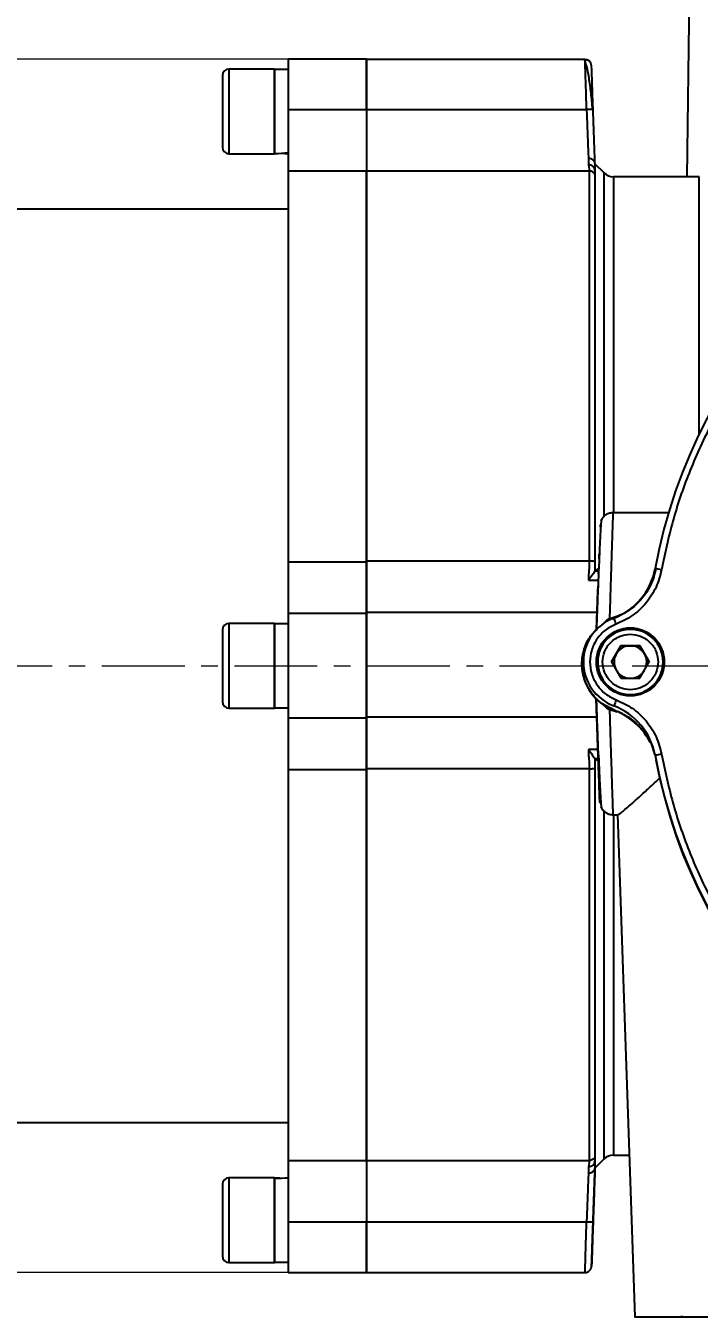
# Model space of a CAD drawing. Header units: millimetres. Extents: x 2126 to 3741, y 477 to 1658.
# Drawn here: x 3145.1 to 3248.3, y 1257.4 to 1455.4 of the extents above; entities that cross this region are included whole.
import ezdxf

# ---------------------------------------------------------------- set-up
doc = ezdxf.new("R2010")
doc.units = ezdxf.units.MM
doc.linetypes.add('CENTERX2', pattern=[20.32, 12.7, -2.54, 2.54, -2.54])
doc.layers.add('AM_5', color=3, linetype='Continuous', lineweight=25)
doc.styles.add('SLDTEXTSTYLE1', font='txt.shx', dxfattribs={"width": 0.7, "bigfont": 'gbcbig.shx'})
doc.dimstyles.new('SLDDIMSTYLE12$0', dxfattribs={"dimtxt": 12, "dimasz": 10, "dimexe": 0, "dimexo": 0.0625, "dimgap": 0.875, "dimtad": 1, "dimdec": 1, "dimlfac": 1.8, "dimrnd": 1e-09, "dimzin": 12, "dimdsep": 46, "dimtxsty": 'SLDTEXTSTYLE1', "dimcen": 0.09, "dimdle": 8.16, "dimclrd": 3, "dimclre": 3, "dimadec": 0, "dimazin": 3, "dimtfac": 1, "dimtdec": 1, "dimtofl": 0, "dimtmove": 0, "dimatfit": 3, "dimfxl": 0, "dimfrac": 2, "dimtolj": 1, "dimlwd": 5, "dimlwe": 5, "dimarcsym": 0})

# ---------------------------------------------------------------- blocks, each defined once
blk = doc.blocks.new('*D10')
at = {"layer": 'AM_5', "color": 3, "lineweight": 5, "transparency": 16777216}
blk.add_line((3185.26, 1450.28), (3016.05, 1450.28), dxfattribs=at)
at = {"layer": 'AM_5', "color": 3, "linetype": 'Continuous', "lineweight": 5, "transparency": 16777216}
for p, q in [((3016.05, 1440.28), (3016.05, 1274.28)), ((3185.26, 1264.28), (3016.05, 1264.28))]:
    blk.add_line(p, q, dxfattribs=at)
at = {"layer": 'AM_5', "color": 3, "transparency": 16777216}
for points in [[(3014.38, 1440.28), (3017.71, 1440.28), (3016.05, 1450.28)], [(3014.38, 1274.28), (3017.71, 1274.28), (3016.05, 1264.28)]]:
    blk.add_solid(points, dxfattribs=at)
at = {"layer": 'Defpoints', "color": 0, "transparency": 16777216}
for p in [(3185.32, 1450.28), (3016.05, 1264.28), (3185.32, 1264.28)]:
    blk.add_point(p, dxfattribs=at)
at = {"layer": 'AM_5', "color": 0, "transparency": 16777216, "insert": (3009.17, 1357.28), "char_height": 12, "attachment_point": 5, "rotation": 90, "style": 'SLDTEXTSTYLE1'}
blk.add_mtext('\\A1;186', dxfattribs=at)
blk = doc.blocks.new('*D71')
at = {"layer": 'AM_5', "color": 3, "linetype": 'Continuous', "lineweight": 5, "transparency": 16777216}
for p, q in [((3320.12, 1555.77), (2982.27, 1555.77)), ((2982.27, 1177.92), (2982.27, 1545.77))]:
    blk.add_line(p, q, dxfattribs=at)
at = {"layer": 'AM_5', "color": 3, "lineweight": 5, "transparency": 16777216}
blk.add_line((3215.26, 1167.92), (2982.27, 1167.92), dxfattribs=at)
at = {"layer": 'AM_5', "color": 3, "lineweight": 50, "transparency": 16777216}
for points in [[(2980.61, 1545.77), (2983.94, 1545.77), (2982.27, 1555.77)], [(2980.61, 1177.92), (2983.94, 1177.92), (2982.27, 1167.92)]]:
    blk.add_solid(points, dxfattribs=at)
at = {"layer": 'Defpoints', "color": 0, "lineweight": 50, "transparency": 16777216}
for p in [(2982.27, 1555.77), (3320.19, 1555.77), (3215.32, 1167.92)]:
    blk.add_point(p, dxfattribs=at)
at = {"layer": 'AM_5', "color": 0, "transparency": 16777216, "insert": (2975.4, 1361.85), "char_height": 12, "attachment_point": 5, "rotation": 90, "style": 'SLDTEXTSTYLE1'}
blk.add_mtext('\\A1;437', dxfattribs=at)

msp = doc.modelspace()

# ---------------------------------------------------------------- linework, layer by layer
at = {"color": 7, "linetype": 'Continuous', "lineweight": 25}
for p, q in [((3246.922, 1472.092), (3246.4, 1432.256)), ((3197.322, 1450.277), (3185.322, 1450.277)), ((3185.322, 1450.277), (3185.322, 1442.557)), ((3197.322, 1442.557), (3197.322, 1450.277)), ((3230.797, 1450.256), (3197.322, 1450.257)), ((3230.986, 1449.419), (3230.76, 1450.116)), ((3183.222, 1448.777), (3176.222, 1448.777)), ((3176.222, 1448.777), (3176.222, 1442.277)), ((3183.222, 1448.777), (3183.222, 1442.277)), ((3185.322, 1448.717), (3183.222, 1448.717)), ((3183.222, 1435.837), (3183.222, 1448.717)), ((3176.222, 1442.277), (3176.222, 1435.777)), ((3183.222, 1442.277), (3183.222, 1435.777)), ((3185.322, 1442.557), (3197.322, 1442.557)), ((3185.322, 1442.557), (3185.322, 1433.121)), ((3197.322, 1442.557), (3197.322, 1433.121)), ((3197.322, 1442.554), (3231.033, 1442.554)), ((3176.222, 1435.777), (3183.222, 1435.777)), ((3231.322, 1434.094), (3231.456, 1433.135)), ((3232.323, 1433.136), (3232.253, 1433.533)), ((3232.322, 1434.273), (3232.322, 1433.211)), ((3233.736, 1432.842), (3232.322, 1434.257)), ((3197.322, 1433.121), (3185.322, 1433.121)), ((3231.456, 1433.135), (3197.322, 1433.135)), ((3232.322, 1433.211), (3232.322, 1432.645)), ((3248.286, 1432.256), (3235.15, 1432.256)), ((3185.322, 1427.277), (3044.322, 1427.277)), ((3243.583, 1380.735), (3235.066, 1380.735)), ((3232.915, 1374.443), (3232.889, 1373.696)), ((3232.915, 1374.452), (3232.915, 1374.443)), ((3185.321, 1373.21), (3197.321, 1373.21)), ((3185.321, 1373.21), (3185.321, 1365.272)), ((3197.321, 1373.363), (3231.455, 1373.352)), ((3197.321, 1373.21), (3197.321, 1365.622)), ((3232.321, 1373.248), (3232.321, 1371.792)), ((3232.321, 1371.792), (3232.8, 1372.156)), ((3232.835, 1372.143), (3232.807, 1371.349)), ((3232.835, 1372.156), (3232.835, 1372.143)), ((3231.328, 1370.415), (3232.826, 1370.415)), ((3232.306, 1371.764), (3232.321, 1371.792)), ((3232.822, 1371.764), (3232.306, 1371.764)), ((3232.716, 1368.728), (3232.509, 1362.808)), ((3232.743, 1369.515), (3232.716, 1368.728)), ((3232.743, 1369.532), (3232.743, 1369.515)), ((3197.321, 1365.272), (3185.321, 1365.272)), ((3185.321, 1365.272), (3185.321, 1349.282)), ((3232.6, 1365.434), (3197.321, 1365.434)), ((3197.321, 1349.282), (3197.321, 1365.272)), ((3234.548, 1364.542), (3235.076, 1364.697)), ((3235.025, 1364.488), (3235.256, 1364.615)), ((3235.076, 1364.697), (3235.804, 1364.929)), ((3183.221, 1363.777), (3176.221, 1363.777)), ((3176.221, 1363.777), (3176.221, 1350.777)), ((3183.221, 1363.777), (3183.221, 1350.777)), ((3185.321, 1363.717), (3183.221, 1363.717)), ((3183.221, 1350.837), (3183.221, 1363.717)), ((3236.301, 1360.363), (3234.857, 1357.863)), ((3235.579, 1359.107), (3236.301, 1360.357)), ((3239.187, 1360.363), (3236.301, 1360.363)), ((3236.301, 1360.357), (3236.301, 1360.363)), ((3236.301, 1360.357), (3237.744, 1360.357)), ((3237.744, 1360.357), (3239.187, 1360.357)), ((3240.631, 1357.863), (3239.187, 1360.363)), ((3239.187, 1360.357), (3239.187, 1360.363)), ((3239.187, 1360.357), (3239.909, 1359.107)), ((3234.859, 1357.86), (3235.579, 1359.107)), ((3239.909, 1359.107), (3240.629, 1357.86)), ((3230.321, 1357.567), (3230.321, 1357.495)), ((3230.544, 1357.865), (3230.544, 1357.831)), ((3232.744, 1357.862), (3232.744, 1357.85)), ((3234.857, 1357.863), (3236.301, 1355.363)), ((3239.187, 1355.363), (3240.631, 1357.863)), ((3242.744, 1357.85), (3242.744, 1357.862)), ((3236.301, 1355.363), (3239.187, 1355.363)), ((3176.221, 1350.777), (3183.221, 1350.777)), ((3183.221, 1350.837), (3185.321, 1350.837)), ((3235.101, 1350.36), (3234.544, 1350.519)), ((3235.14, 1350.49), (3235.101, 1350.36)), ((3235.738, 1350.167), (3235.101, 1350.36)), ((3235.212, 1351.091), (3235.212, 1351.125)), ((3235.256, 1350.447), (3235.256, 1350.52)), ((3185.321, 1349.282), (3197.321, 1349.282)), ((3185.321, 1349.282), (3185.321, 1341.344)), ((3197.321, 1349.444), (3232.599, 1349.444)), ((3197.321, 1349.282), (3197.321, 1341.344)), ((3232.599, 1349.444), (3232.604, 1349.307)), ((3232.774, 1344.427), (3231.328, 1344.427)), ((3240.763, 1345.519), (3240.654, 1345.767)), ((3232.321, 1343.045), (3232.305, 1343.072)), ((3232.305, 1343.072), (3232.822, 1343.072)), ((3232.321, 1343.045), (3232.321, 1341.587)), ((3232.837, 1342.651), (3232.321, 1343.045)), ((3232.824, 1343.072), (3232.886, 1343.072)), ((3241.535, 1343.553), (3241.535, 1343.519)), ((3197.321, 1341.344), (3185.321, 1341.344)), ((3231.455, 1341.486), (3197.321, 1341.482)), ((3235.762, 1334.488), (3238.452, 1257.439)), ((3235.054, 1334.443), (3235.831, 1334.443)), ((3044.321, 1287.277), (3185.321, 1287.277)), ((3185.321, 1281.432), (3197.321, 1281.432)), ((3185.321, 1281.432), (3185.321, 1271.996)), ((3197.321, 1281.446), (3231.455, 1281.446)), ((3197.321, 1281.432), (3197.321, 1271.996)), ((3231.455, 1281.446), (3231.321, 1280.476)), ((3232.245, 1281.02), (3232.321, 1281.357)), ((3232.252, 1281.035), (3232.322, 1281.433)), ((3232.321, 1281.935), (3232.321, 1281.357)), ((3232.321, 1280.257), (3233.735, 1281.671)), ((3232.321, 1281.357), (3232.321, 1280.288)), ((3235.149, 1282.256), (3237.586, 1282.256)), ((3231.321, 1280.476), (3231.321, 1279.513)), ((3232.321, 1280.288), (3232.321, 1280.257)), ((3232.321, 1280.257), (3232.321, 1280.229)), ((3183.221, 1278.777), (3176.221, 1278.777)), ((3176.221, 1278.777), (3176.221, 1265.777)), ((3183.221, 1278.777), (3183.221, 1265.777)), ((3183.221, 1265.838), (3183.221, 1278.602)), ((3197.321, 1271.996), (3185.321, 1271.996)), ((3185.321, 1271.996), (3185.321, 1264.277)), ((3197.321, 1264.277), (3197.321, 1271.996)), ((3231.032, 1271.993), (3197.321, 1271.994)), ((3176.221, 1265.777), (3183.221, 1265.777)), ((3183.221, 1265.837), (3185.321, 1265.837)), ((3185.321, 1264.277), (3197.321, 1264.277)), ((3197.321, 1264.257), (3230.798, 1264.257))]:
    msp.add_line(p, q, dxfattribs=at)
at = {"color": 1, "linetype": 'CENTERX2', "lineweight": 18}
msp.add_line((3034.821, 1357.277), (3673.038, 1357.277), dxfattribs=at)
at = {"color": 7, "linetype": 'Continuous', "lineweight": 25, "flags": 128}
for points in [[(3231.322, 1435.05), (3231.322, 1434.917), (3231.322, 1434.787), (3231.322, 1434.662), (3231.322, 1434.54), (3231.322, 1434.422), (3231.322, 1434.309), (3231.322, 1434.199), (3231.322, 1434.094)], [(3185.322, 1433.121), (3185.322, 1431.862), (3185.322, 1430.259), (3185.322, 1428.317), (3185.322, 1426.047), (3185.322, 1423.458), (3185.322, 1420.563), (3185.322, 1417.376), (3185.322, 1413.91), (3185.322, 1410.182), (3185.322, 1406.209), (3185.322, 1402.01), (3185.322, 1397.604), (3185.321, 1393.011), (3185.321, 1388.253), (3185.321, 1383.351), (3185.321, 1378.329), (3185.321, 1373.21)], [(3197.321, 1373.21), (3197.321, 1378.329), (3197.321, 1383.351), (3197.321, 1388.253), (3197.321, 1393.011), (3197.322, 1397.604), (3197.322, 1402.01), (3197.322, 1406.209), (3197.322, 1410.182), (3197.322, 1413.91), (3197.322, 1417.375), (3197.322, 1420.563), (3197.322, 1423.458), (3197.322, 1426.047), (3197.322, 1428.317), (3197.322, 1430.259), (3197.322, 1431.862), (3197.322, 1433.121)], [(3231.455, 1373.352), (3231.455, 1378.469), (3231.455, 1383.487), (3231.455, 1388.385), (3231.455, 1393.138), (3231.455, 1397.725), (3231.456, 1402.125), (3231.456, 1406.317), (3231.456, 1410.283), (3231.456, 1414.002), (3231.456, 1417.46), (3231.456, 1420.639), (3231.456, 1423.524), (3231.456, 1426.103), (3231.456, 1428.363), (3231.456, 1430.294), (3231.456, 1431.887), (3231.456, 1433.135)], [(3232.322, 1432.645), (3232.322, 1431.406), (3232.322, 1429.823), (3232.322, 1427.904), (3232.322, 1425.659), (3232.322, 1423.096), (3232.322, 1420.23), (3232.322, 1417.071), (3232.322, 1413.636), (3232.322, 1409.94), (3232.322, 1406.001), (3232.322, 1401.836), (3232.322, 1397.464), (3232.321, 1392.906), (3232.321, 1388.184), (3232.321, 1383.318), (3232.321, 1378.332), (3232.321, 1373.248)], [(3233.736, 1380.235), (3233.736, 1382.917), (3233.736, 1387.705), (3233.736, 1392.35), (3233.736, 1396.833), (3233.736, 1401.131), (3233.736, 1405.225), (3233.736, 1409.096), (3233.736, 1412.725), (3233.736, 1416.097), (3233.736, 1419.194), (3233.736, 1422.004), (3233.736, 1424.512), (3233.736, 1426.707), (3233.736, 1428.579), (3233.736, 1430.119), (3233.736, 1431.321), (3233.736, 1432.177), (3233.736, 1432.685), (3233.736, 1432.842)], [(3235.15, 1432.256), (3235.15, 1432.212), (3235.15, 1431.861), (3235.15, 1431.16), (3235.15, 1430.115), (3235.15, 1428.728), (3235.15, 1427.007), (3235.15, 1424.96), (3235.15, 1422.597), (3235.15, 1419.928), (3235.15, 1416.965), (3235.15, 1413.724), (3235.15, 1410.219), (3235.15, 1406.465), (3235.15, 1402.482), (3235.15, 1398.288), (3235.15, 1393.901), (3235.15, 1389.343), (3235.15, 1384.635), (3235.15, 1380.735)], [(3248.286, 1392.823), (3248.286, 1393.15), (3248.286, 1397.578), (3248.286, 1401.817), (3248.286, 1405.846), (3248.286, 1409.647), (3248.286, 1413.201), (3248.286, 1416.493), (3248.286, 1419.506), (3248.286, 1422.226), (3248.286, 1424.641), (3248.286, 1426.739), (3248.286, 1428.51), (3248.286, 1429.947), (3248.286, 1431.042), (3248.286, 1431.789), (3248.286, 1432.187), (3248.286, 1432.256)], [(3185.321, 1341.344), (3185.321, 1336.224), (3185.321, 1331.202), (3185.321, 1326.3), (3185.321, 1321.542), (3185.321, 1316.95), (3185.321, 1312.543), (3185.321, 1308.344), (3185.321, 1304.372), (3185.321, 1300.644), (3185.321, 1297.178), (3185.321, 1293.99), (3185.321, 1291.095), (3185.321, 1288.507), (3185.321, 1286.236), (3185.321, 1284.295), (3185.321, 1282.691), (3185.321, 1281.432)], [(3197.321, 1281.432), (3197.321, 1282.691), (3197.321, 1284.295), (3197.321, 1286.236), (3197.321, 1288.507), (3197.321, 1291.095), (3197.321, 1293.99), (3197.321, 1297.178), (3197.321, 1300.644), (3197.321, 1304.372), (3197.321, 1308.344), (3197.321, 1312.543), (3197.321, 1316.95), (3197.321, 1321.542), (3197.321, 1326.3), (3197.321, 1331.202), (3197.321, 1336.224), (3197.321, 1341.344)], [(3231.455, 1281.446), (3231.455, 1282.716), (3231.455, 1284.331), (3231.455, 1286.283), (3231.455, 1288.563), (3231.455, 1291.162), (3231.455, 1294.066), (3231.455, 1297.262), (3231.455, 1300.737), (3231.455, 1304.473), (3231.455, 1308.453), (3231.455, 1312.659), (3231.455, 1317.071), (3231.455, 1321.669), (3231.455, 1326.432), (3231.455, 1331.338), (3231.455, 1336.363), (3231.455, 1341.486)], [(3232.321, 1341.587), (3232.321, 1336.498), (3232.321, 1331.505), (3232.321, 1326.631), (3232.321, 1321.899), (3232.321, 1317.33), (3232.321, 1312.946), (3232.321, 1308.768), (3232.321, 1304.813), (3232.321, 1301.101), (3232.321, 1297.649), (3232.321, 1294.473), (3232.321, 1291.588), (3232.321, 1289.006), (3232.321, 1286.74), (3232.321, 1284.801), (3232.321, 1283.197), (3232.321, 1281.935)], [(3233.735, 1281.671), (3233.735, 1281.671), (3233.735, 1281.85), (3233.735, 1282.379), (3233.735, 1283.258), (3233.735, 1284.48), (3233.735, 1286.041), (3233.735, 1287.934), (3233.735, 1290.149), (3233.735, 1292.676), (3233.735, 1295.504), (3233.735, 1298.62), (3233.735, 1302.008), (3233.735, 1305.653), (3233.735, 1309.538), (3233.735, 1313.646), (3233.735, 1317.956), (3233.735, 1322.449), (3233.735, 1327.104), (3233.735, 1331.9), (3233.735, 1334.925)], [(3235.15, 1334.405), (3235.15, 1330.177), (3235.15, 1325.46), (3235.15, 1320.892), (3235.15, 1316.494), (3235.149, 1312.287), (3235.149, 1308.29), (3235.149, 1304.522), (3235.149, 1301.001), (3235.149, 1297.742), (3235.149, 1294.762), (3235.149, 1292.074), (3235.149, 1289.691), (3235.149, 1287.624), (3235.149, 1285.883), (3235.149, 1284.475), (3235.149, 1283.408), (3235.149, 1282.686), (3235.149, 1282.313), (3235.149, 1282.256)]]:
    msp.add_lwpolyline(points, dxfattribs=at)
at = {"color": 7, "linetype": 'Continuous', "lineweight": 25}
msp.add_circle((3237.744, 1357.867), 5.2, dxfattribs=at)
for centre, radius, start, end in [((3230.797, 1449.256), 1, 1.99976, 89.99975), ((3176.222, 1447.777), 1, 89.99969, 179.99969), ((3176.222, 1436.777), 1, 179.99969, 269.99969), ((3320.244, 1357.865), 80, 100.30604, 169.69383), ((3235.15, 1434.256), 2, 224.99969, 269.99969), ((3231.696, 1373.967), 10, 290.58663, 349.69385), ((3221.038, 1255.268), 118.693, 79.57321, 80.05575), ((3237.744, 1357.865), 7.2, 110.58661, 179.99981), ((2926.436, 1247.827), 330.121, 20.5433, 20.71651), ((3176.221, 1362.777), 1, 89.99969, 179.99969), ((3237.744, 1357.85), 5.2, 0.00011, 179.99974), ((3237.744, 1357.862), 5, 359.99978, 179.99975), ((3237.744, 1357.857), 2.5, 89.99966, 149.9996), ((3237.744, 1357.857), 2.5, 29.99978, 89.99971), ((3237.744, 1357.857), 2.5, 149.99962, 207.09742), ((3237.744, 1357.857), 2.5, 332.90197, 29.99975), ((3237.821, 1357.495), 7.5, 179.99988, 250.00153), ((3237.744, 1357.865), 7.2, 179.99987, 249.41339), ((3237.744, 1357.862), 5, 179.99995, 359.99959), ((3237.744, 1357.85), 5, 179.99995, 359.99959), ((3237.744, 1357.857), 2.5, 212.9021, 265.89476), ((3237.744, 1357.857), 2.5, 274.10462, 327.09726), ((3176.221, 1351.777), 1, 179.99969, 269.99969), ((3549.112, 1234.024), 335.031, 159.37056, 159.54192), ((3231.696, 1341.764), 10, 10.30615, 69.41337), ((3231.836, 1341.05), 10, 28.14855, 70.0015), ((3263.567, 1226.582), 119.028, 100.18577, 100.66732), ((3320.244, 1357.865), 80, 190.30617, 259.69396), ((3320.321, 1357.493), 80, 190.52799, 258.6349), ((3235.149, 1280.256), 2, 89.99969, 134.99969), ((3176.221, 1277.777), 1, 89.99969, 179.99969), ((3176.221, 1266.777), 1, 179.99969, 269.99969)]:
    msp.add_arc(centre, radius, start, end, dxfattribs=at)
for centre, start_param, end_param in [((3183.222, 1442.277), 4.712389, 4.9017857), ((3185.322, 1442.277), 4.6181163, 4.712389), ((3183.221, 1272.277), 1.4765235, 1.5707963), ((3185.321, 1272.277), 1.5707963, 1.760193)]:
    msp.add_ellipse(centre, major_axis=(11.154, 0), ratio=0.5773503, start_param=start_param, end_param=end_param, dxfattribs=at)
for points in [[(3197.322, 1450.256), (3197.322, 1450.144), (3197.322, 1449.919), (3197.322, 1448.152), (3197.322, 1445.614), (3197.322, 1443.574), (3197.322, 1442.554)], [(3197.322, 1442.554), (3197.322, 1441.451), (3197.322, 1439.244), (3197.322, 1436.366), (3197.322, 1434.126), (3197.322, 1433.465), (3197.322, 1433.135)], [(3232.322, 1433.211), (3232.307, 1433.327), (3232.277, 1433.558), (3232.045, 1433.85), (3231.715, 1434.054), (3231.453, 1434.081), (3231.322, 1434.094)], [(3197.322, 1433.135), (3197.322, 1432.561), (3197.322, 1431.412), (3197.322, 1428.811), (3197.322, 1425.597), (3197.322, 1421.735), (3197.322, 1417.278), (3197.322, 1412.263), (3197.322, 1406.738), (3197.322, 1400.754), (3197.321, 1394.366), (3197.321, 1387.631), (3197.321, 1380.625), (3197.321, 1375.783), (3197.321, 1373.363)], [(3232.322, 1432.645), (3232.272, 1432.716), (3232.174, 1432.858), (3231.961, 1433.012), (3231.718, 1433.116), (3231.543, 1433.128), (3231.456, 1433.135)], [(3197.321, 1365.434), (3197.321, 1365.578), (3197.321, 1365.865), (3197.321, 1367.64), (3197.321, 1370.173), (3197.321, 1372.299), (3197.321, 1373.363)], [(3232.321, 1373.248), (3232.272, 1373.263), (3232.173, 1373.293), (3231.96, 1373.326), (3231.717, 1373.348), (3231.543, 1373.35), (3231.455, 1373.352)], [(3241.668, 1372.185), (3241.446, 1371.346), (3241.002, 1369.667), (3239.543, 1367.485), (3237.63, 1365.686), (3236.048, 1364.972), (3235.256, 1364.615)], [(3197.321, 1365.434), (3197.321, 1365.286), (3197.321, 1364.989), (3197.321, 1363.132), (3197.321, 1360.529), (3197.321, 1357.456), (3197.321, 1354.38), (3197.321, 1351.77), (3197.321, 1349.903), (3197.321, 1349.597), (3197.321, 1349.444)], [(3197.321, 1341.482), (3197.321, 1342.546), (3197.321, 1344.673), (3197.321, 1347.214), (3197.321, 1349), (3197.321, 1349.296), (3197.321, 1349.444)], [(3197.321, 1341.482), (3197.321, 1339.059), (3197.321, 1334.211), (3197.321, 1327.193), (3197.321, 1320.444), (3197.321, 1314.039), (3197.321, 1308.034), (3197.321, 1302.487), (3197.321, 1297.448), (3197.321, 1292.965), (3197.321, 1289.075), (3197.321, 1285.832), (3197.321, 1283.201), (3197.321, 1282.031), (3197.321, 1281.446)], [(3231.455, 1341.486), (3231.543, 1341.487), (3231.717, 1341.49), (3231.96, 1341.511), (3232.173, 1341.543), (3232.272, 1341.573), (3232.321, 1341.587)], [(3197.321, 1281.446), (3197.321, 1281.112), (3197.321, 1280.442), (3197.321, 1278.191), (3197.321, 1275.306), (3197.321, 1273.098), (3197.321, 1271.994)], [(3231.321, 1280.476), (3231.451, 1280.489), (3231.712, 1280.516), (3232.053, 1280.717), (3232.181, 1280.919), (3232.245, 1281.02)], [(3232.321, 1281.935), (3232.272, 1281.865), (3232.173, 1281.723), (3231.96, 1281.569), (3231.717, 1281.466), (3231.542, 1281.453), (3231.455, 1281.446)], [(3245.452, 1257.439), (3245.505, 1257.441), (3245.609, 1257.445), (3246.441, 1257.451), (3247.735, 1257.456), (3249.49, 1257.461), (3251.624, 1257.464), (3254.06, 1257.467), (3256.704, 1257.469), (3259.452, 1257.469), (3262.201, 1257.469), (3264.844, 1257.467), (3267.281, 1257.464), (3269.415, 1257.46), (3271.17, 1257.456), (3272.464, 1257.451), (3273.296, 1257.445), (3273.4, 1257.441), (3273.452, 1257.439)], [(3273.452, 1257.439), (3273.4, 1257.437), (3273.296, 1257.433), (3272.464, 1257.428), (3271.17, 1257.422), (3269.415, 1257.418), (3267.281, 1257.414), (3264.844, 1257.411), (3262.201, 1257.41), (3259.452, 1257.409), (3256.704, 1257.41), (3254.06, 1257.411), (3251.624, 1257.414), (3249.49, 1257.418), (3247.735, 1257.422), (3246.441, 1257.428), (3245.609, 1257.433), (3245.505, 1257.437), (3245.452, 1257.439)]]:
    msp.add_open_spline(points, degree=3, dxfattribs=at)
for points, knots in [([(3231.681, 1449.708), (3231.64, 1449.78), (3231.547, 1449.943), (3231.315, 1450.099), (3231.036, 1450.173), (3230.851, 1450.133), (3230.76, 1450.113)], [0, 0, 0, 0, 0.2110006, 0.4756494, 0.740464, 1, 1, 1, 1]), ([(3231.033, 1442.554), (3231.003, 1443.557), (3230.95, 1445.31), (3230.887, 1447.341), (3230.846, 1448.7), (3230.818, 1449.604), (3230.801, 1450.158), (3230.798, 1450.224), (3230.797, 1450.256)], [0, 0, 0, 0, 0.2452809, 0.4288993, 0.5790518, 0.7242842, 0.8645993, 1, 1, 1, 1]), ([(3231.961, 1442.563), (3231.885, 1443.415), (3231.73, 1445.147), (3231.407, 1447.46), (3231.143, 1448.974), (3231.014, 1449.341), (3230.986, 1449.419)], [0, 0, 0, 0, 0.2966354, 0.6024529, 0.914745, 1, 1, 1, 1]), ([(3175.222, 1447.777), (3175.222, 1447.703), (3175.222, 1447.59), (3175.222, 1446.904), (3175.222, 1446.195), (3175.222, 1445.313), (3175.222, 1444.033), (3175.222, 1442.969), (3175.222, 1442.277)], [0, 0, 0, 0, 0.2394568, 0.3683607, 0.5, 0.6316393, 0.7605432, 1, 1, 1, 1]), ([(3232.033, 1442.552), (3232.001, 1443.443), (3231.939, 1445.227), (3231.862, 1447.447), (3231.807, 1448.995), (3231.8, 1449.192), (3231.797, 1449.291)], [0, 0, 0, 0, 0.249886, 0.4997488, 0.7497519, 1, 1, 1, 1]), ([(3175.222, 1442.277), (3175.222, 1441.585), (3175.222, 1440.521), (3175.222, 1439.24), (3175.222, 1438.359), (3175.222, 1437.649), (3175.222, 1436.963), (3175.222, 1436.85), (3175.222, 1436.777)], [0, 0, 0, 0, 0.2394568, 0.3683607, 0.5, 0.6316393, 0.7605432, 1, 1, 1, 1]), ([(3232.033, 1442.552), (3232.019, 1442.556), (3231.998, 1442.562), (3231.874, 1442.566), (3231.745, 1442.568), (3231.585, 1442.567), (3231.352, 1442.564), (3231.159, 1442.558), (3231.033, 1442.554)], [0, 0, 0, 0, 0.239471, 0.3683705, 0.5000015, 0.6316323, 0.7605311, 1, 1, 1, 1]), ([(3231.033, 1442.554), (3231.065, 1441.729), (3231.12, 1440.282), (3231.199, 1438.232), (3231.267, 1436.472), (3231.304, 1435.51), (3231.322, 1435.05)], [0, 0, 0, 0, 0.2851739, 0.500074, 0.7610217, 1, 1, 1, 1]), ([(3232.322, 1434.273), (3232.303, 1434.805), (3232.266, 1435.875), (3232.195, 1437.912), (3232.116, 1440.164), (3232.06, 1441.758), (3232.033, 1442.552)], [0, 0, 0, 0, 0.2485215, 0.4999911, 0.7509557, 1, 1, 1, 1]), ([(3306.11, 1435.593), (3303.614, 1435.066), (3298.577, 1434.004), (3291.2, 1431.465), (3283.958, 1428.196), (3276.979, 1424.133), (3270.376, 1419.322), (3264.282, 1413.829), (3258.79, 1407.736), (3253.978, 1401.133), (3249.915, 1394.154), (3246.646, 1386.912), (3244.107, 1379.535), (3243.045, 1374.497), (3242.519, 1372.001)], [0, 0, 0, 0, 0.0799588, 0.1613715, 0.2441424, 0.3288926, 0.4142166, 0.5, 0.5857784, 0.6711024, 0.7558576, 0.8386237, 0.9200388, 1, 1, 1, 1]), ([(3232.322, 1434.273), (3232.317, 1434.328), (3232.307, 1434.435), (3232.242, 1434.59), (3232.158, 1434.708), (3232.078, 1434.787), (3232.032, 1434.825), (3232.002, 1434.848), (3231.907, 1434.917), (3231.687, 1435.031), (3231.449, 1435.043), (3231.322, 1435.05)], [0, 0, 0, 0, 0.13274928, 0.2587097, 0.38346285, 0.46187539, 0.50802694, 0.51153962, 0.54269826, 0.7552829, 1, 1, 1, 1]), ([(3235.132, 1380.734), (3234.945, 1380.725), (3234.557, 1380.706), (3234.004, 1380.461), (3233.521, 1380.066), (3233.325, 1379.7), (3233.228, 1379.519)], [0, 0, 0, 0, 0.2341083, 0.485653, 0.7448761, 1, 1, 1, 1]), ([(3235.066, 1380.735), (3235.064, 1380.684), (3235.061, 1380.582), (3235.036, 1379.812), (3235.004, 1378.801), (3234.968, 1377.672), (3234.92, 1376.166), (3234.855, 1374.158), (3234.769, 1371.498), (3234.667, 1368.283), (3234.589, 1365.817), (3234.548, 1364.542)], [0, 0, 0, 0, 0.1217334, 0.2456529, 0.3295313, 0.4143849, 0.5002146, 0.6112196, 0.7315209, 0.8611156, 1, 1, 1, 1]), ([(3233.352, 1379.617), (3233.339, 1379.653), (3233.297, 1379.765), (3233.215, 1378.837), (3233.103, 1376.939), (3232.973, 1374.106), (3232.829, 1370.534), (3232.683, 1366.687), (3232.584, 1363.948), (3232.54, 1362.735)], [0, 0, 0, 0, 0.0766683, 0.2378832, 0.398102, 0.5574825, 0.7161906, 0.8743952, 1, 1, 1, 1]), ([(3233.087, 1378.823), (3233.09, 1378.84), (3233.102, 1378.902), (3233.151, 1378.577), (3233.187, 1378.341)], [0, 0, 0, 0, 0.272533, 1, 1, 1, 1]), ([(3231.455, 1373.352), (3231.443, 1372.95), (3231.422, 1372.243), (3231.346, 1371.406), (3231.318, 1370.829), (3231.325, 1370.545), (3231.328, 1370.415)], [0, 0, 0, 0, 0.39272652, 0.69002655, 0.85917042, 1, 1, 1, 1]), ([(3232.306, 1371.764), (3232.182, 1371.592), (3231.903, 1371.205), (3231.533, 1370.698), (3231.328, 1370.415)], [0, 0, 0, 0, 0.4434973, 1, 1, 1, 1]), ([(3242.519, 1372.001), (3242.285, 1371.098), (3241.81, 1369.261), (3240.225, 1366.848), (3238.133, 1364.858), (3236.411, 1364.062), (3235.564, 1363.671)], [0, 0, 0, 0, 0.24579633, 0.5, 0.75420367, 1, 1, 1, 1]), ([(3233.675, 1363.747), (3233.787, 1363.896), (3234.028, 1364.215), (3234.367, 1364.428), (3234.548, 1364.542)], [0, 0, 0, 0, 0.4647089, 1, 1, 1, 1]), ([(3175.221, 1362.777), (3175.221, 1362.703), (3175.221, 1362.59), (3175.221, 1361.904), (3175.221, 1361.195), (3175.221, 1360.313), (3175.221, 1359.033), (3175.221, 1357.277), (3175.221, 1355.521), (3175.221, 1354.24), (3175.221, 1353.359), (3175.221, 1352.649), (3175.221, 1351.963), (3175.221, 1351.85), (3175.221, 1351.777)], [0, 0, 0, 0, 0.1197284, 0.1841803, 0.25, 0.3158197, 0.3802716, 0.5, 0.6197284, 0.6841803, 0.75, 0.8158197, 0.8802716, 1, 1, 1, 1]), ([(3235.256, 1350.52), (3234.562, 1350.844), (3233.173, 1351.494), (3231.584, 1353.206), (3230.557, 1355.274), (3230.2, 1357.572), (3230.57, 1359.844), (3231.404, 1361.703), (3232.294, 1362.546), (3232.629, 1362.863)], [0, 0, 0, 0, 0.1514487, 0.3028974, 0.4543462, 0.6057949, 0.7572436, 0.9086923, 1, 1, 1, 1]), ([(3235.564, 1363.671), (3235.01, 1363.407), (3233.877, 1362.866), (3232.567, 1361.448), (3231.73, 1359.732), (3231.453, 1357.867), (3231.73, 1356.003), (3232.567, 1354.287), (3233.877, 1352.869), (3235.01, 1352.328), (3235.564, 1352.063)], [0, 0, 0, 0, 0.122089, 0.25, 0.377911, 0.5, 0.622089, 0.75, 0.877911, 1, 1, 1, 1]), ([(3233.494, 1357.863), (3233.551, 1358.398), (3233.638, 1359.22), (3234.168, 1360.21), (3234.717, 1360.89), (3235.397, 1361.442), (3236.387, 1361.955), (3237.744, 1362.216), (3239.101, 1361.955), (3240.091, 1361.442), (3240.771, 1360.89), (3241.32, 1360.21), (3241.85, 1359.22), (3241.937, 1358.398), (3241.994, 1357.863)], [0, 0, 0, 0, 0.1197284, 0.1841803, 0.25, 0.3158197, 0.3802716, 0.5, 0.6197284, 0.6841803, 0.75, 0.8158197, 0.8802716, 1, 1, 1, 1]), ([(3241.994, 1357.863), (3241.937, 1357.329), (3241.85, 1356.506), (3241.32, 1355.516), (3240.771, 1354.836), (3240.091, 1354.284), (3239.101, 1353.771), (3237.744, 1353.511), (3236.387, 1353.771), (3235.397, 1354.284), (3234.717, 1354.837), (3234.168, 1355.516), (3233.638, 1356.506), (3233.551, 1357.329), (3233.494, 1357.863)], [0, 0, 0, 0, 0.1197284, 0.1841803, 0.25, 0.3158197, 0.3802716, 0.5, 0.6197284, 0.6841803, 0.75, 0.8158197, 0.8802716, 1, 1, 1, 1]), ([(3232.502, 1352.297), (3232.525, 1351.654), (3232.588, 1349.836), (3232.686, 1347.05), (3232.79, 1344.045), (3232.881, 1341.444), (3232.955, 1339.308), (3233.011, 1337.709), (3233.046, 1336.687), (3233.06, 1336.279), (3233.053, 1336.489), (3233.023, 1337.319), (3232.974, 1338.737), (3232.905, 1340.707), (3232.818, 1343.171), (3232.718, 1346.04), (3232.642, 1348.218), (3232.604, 1349.307)], [0, 0, 0, 0, 0.0375957, 0.1063366, 0.1750804, 0.243824, 0.3125667, 0.3813092, 0.4500521, 0.518795, 0.587537, 0.6562791, 0.7250226, 0.7937664, 0.8625103, 0.9312548, 1, 1, 1, 1]), ([(3232.599, 1349.444), (3232.594, 1349.6), (3232.582, 1349.921), (3232.542, 1351.091), (3232.508, 1352.054), (3232.505, 1352.141)], [0, 0, 0, 0, 0.4620596, 0.9510913, 1, 1, 1, 1]), ([(3232.74, 1345.441), (3232.739, 1345.488), (3232.736, 1345.56), (3232.721, 1345.982), (3232.704, 1346.499), (3232.679, 1347.192), (3232.65, 1348.019), (3232.623, 1348.799), (3232.596, 1349.578), (3232.568, 1350.404), (3232.543, 1351.095), (3232.525, 1351.609), (3232.511, 1352.028), (3232.508, 1352.096), (3232.506, 1352.141)], [0, 0, 0, 0, 0.1213599, 0.1847896, 0.2498693, 0.3550213, 0.4225846, 0.5, 0.5774194, 0.644984, 0.7501306, 0.8152129, 0.8786435, 1, 1, 1, 1]), ([(3234.544, 1350.519), (3234.372, 1350.633), (3234.017, 1350.868), (3233.683, 1351.216), (3233.581, 1351.449), (3233.567, 1351.481)], [0, 0, 0, 0, 0.44903943, 0.92413199, 1, 1, 1, 1]), ([(3234.544, 1350.519), (3234.583, 1349.297), (3234.658, 1346.931), (3234.747, 1344.141), (3234.814, 1342.04), (3234.864, 1340.492), (3234.918, 1338.807), (3234.97, 1337.132), (3235.016, 1335.678), (3235.045, 1334.795), (3235.057, 1334.407), (3235.055, 1334.478), (3235.054, 1334.494)], [0, 0, 0, 0, 0.1340749, 0.2594439, 0.3382255, 0.41313, 0.4841574, 0.6085038, 0.7306346, 0.850552, 0.9682583, 1, 1, 1, 1]), ([(3235.256, 1350.52), (3236.048, 1350.163), (3237.632, 1349.449), (3239.536, 1347.647), (3240.884, 1345.685), (3241.276, 1344.253), (3241.439, 1343.656)], [0, 0, 0, 0, 0.2693299, 0.5386597, 0.8079896, 1, 1, 1, 1]), ([(3235.564, 1352.063), (3236.411, 1351.672), (3238.133, 1350.877), (3240.225, 1348.887), (3241.81, 1346.474), (3242.285, 1344.637), (3242.519, 1343.734)], [0, 0, 0, 0, 0.24579633, 0.5, 0.75420367, 1, 1, 1, 1]), ([(3231.328, 1344.427), (3231.325, 1344.247), (3231.318, 1343.785), (3231.405, 1342.819), (3231.436, 1341.996), (3231.455, 1341.486)], [0, 0, 0, 0, 0.1942422, 0.5006255, 1, 1, 1, 1]), ([(3231.328, 1344.427), (3231.531, 1344.146), (3231.9, 1343.637), (3232.18, 1343.247), (3232.305, 1343.072)], [0, 0, 0, 0, 0.5512851, 1, 1, 1, 1]), ([(3232.863, 1343.633), (3232.897, 1342.782), (3232.979, 1340.718), (3233.092, 1338.251), (3233.204, 1336.349), (3233.284, 1335.424), (3233.326, 1335.528), (3233.34, 1335.562)], [0, 0, 0, 0, 0.1663905, 0.4035453, 0.6419371, 0.881799, 1, 1, 1, 1]), ([(3242.519, 1343.734), (3243.045, 1341.238), (3244.107, 1336.201), (3246.646, 1328.824), (3249.915, 1321.582), (3253.978, 1314.603), (3258.79, 1308), (3264.282, 1301.906), (3270.376, 1296.413), (3276.979, 1291.602), (3283.958, 1287.539), (3291.2, 1284.27), (3298.577, 1281.731), (3303.614, 1280.669), (3306.11, 1280.142)], [0, 0, 0, 0, 0.0799588, 0.1613715, 0.2441424, 0.3288926, 0.4142166, 0.5, 0.5857784, 0.6711024, 0.7558576, 0.8386237, 0.9200388, 1, 1, 1, 1]), ([(3235.831, 1334.469), (3235.842, 1334.462), (3235.881, 1334.438), (3236.172, 1334.629), (3236.707, 1335.043), (3237.499, 1335.719), (3238.538, 1336.644), (3239.869, 1337.862), (3241.158, 1339.057), (3242.064, 1339.906), (3242.368, 1340.192)], [0, 0, 0, 0, 0.0472969, 0.1728497, 0.3043941, 0.4397908, 0.5874926, 0.7427969, 0.9134319, 1, 1, 1, 1]), ([(3233.177, 1336.791), (3233.141, 1336.548), (3233.095, 1336.23), (3233.082, 1336.305), (3233.079, 1336.323)], [0, 0, 0, 0, 0.7636811, 1, 1, 1, 1]), ([(3233.217, 1335.66), (3233.314, 1335.479), (3233.51, 1335.113), (3233.993, 1334.717), (3234.546, 1334.472), (3234.934, 1334.453), (3235.121, 1334.444)], [0, 0, 0, 0, 0.2550203, 0.5141547, 0.7657096, 1, 1, 1, 1]), ([(3231.321, 1279.513), (3231.303, 1279.051), (3231.266, 1278.085), (3231.199, 1276.32), (3231.119, 1274.266), (3231.064, 1272.819), (3231.032, 1271.993)], [0, 0, 0, 0, 0.2388489, 0.4999327, 0.7148242, 1, 1, 1, 1]), ([(3231.321, 1279.513), (3231.418, 1279.518), (3231.595, 1279.528), (3231.831, 1279.61), (3232.062, 1279.746), (3232.228, 1279.933), (3232.308, 1280.13), (3232.317, 1280.241), (3232.321, 1280.288)], [0, 0, 0, 0, 0.1874448, 0.3409821, 0.4929365, 0.7407612, 0.8890397, 1, 1, 1, 1]), ([(3232.032, 1271.991), (3232.06, 1272.811), (3232.116, 1274.415), (3232.195, 1276.663), (3232.265, 1278.682), (3232.302, 1279.751), (3232.321, 1280.288)], [0, 0, 0, 0, 0.2568471, 0.5031719, 0.7503964, 1, 1, 1, 1]), ([(3232.321, 1280.229), (3232.303, 1279.716), (3232.267, 1278.69), (3232.198, 1276.732), (3232.119, 1274.475), (3232.062, 1272.821), (3232.032, 1271.962)], [0, 0, 0, 0, 0.2403635, 0.4802116, 0.7299606, 1, 1, 1, 1]), ([(3175.221, 1277.777), (3175.221, 1277.703), (3175.221, 1277.59), (3175.221, 1276.904), (3175.221, 1276.195), (3175.221, 1275.313), (3175.221, 1274.033), (3175.221, 1272.969), (3175.221, 1272.277)], [0, 0, 0, 0, 0.2394568, 0.3683607, 0.5, 0.6316393, 0.7605432, 1, 1, 1, 1]), ([(3175.221, 1272.277), (3175.221, 1271.585), (3175.221, 1270.521), (3175.221, 1269.24), (3175.221, 1268.359), (3175.221, 1267.649), (3175.221, 1266.963), (3175.221, 1266.85), (3175.221, 1266.777)], [0, 0, 0, 0, 0.2394568, 0.3683607, 0.5, 0.6316393, 0.7605432, 1, 1, 1, 1]), ([(3197.321, 1271.994), (3197.321, 1270.976), (3197.321, 1268.941), (3197.321, 1266.348), (3197.321, 1264.75), (3197.321, 1264.065), (3197.321, 1264.259), (3197.321, 1264.26)], [0, 0, 0, 0, 0.24965667, 0.49931334, 0.74897002, 0.99862669, 1, 1, 1, 1]), ([(3230.798, 1264.303), (3230.798, 1264.292), (3230.796, 1264.249), (3230.808, 1264.644), (3230.84, 1265.691), (3230.894, 1267.47), (3230.961, 1269.635), (3231.006, 1271.135), (3231.032, 1271.993)], [0, 0, 0, 0, 0.0507582, 0.1966055, 0.4050787, 0.6314078, 0.7892811, 1, 1, 1, 1]), ([(3232.032, 1271.991), (3232.018, 1271.988), (3231.997, 1271.982), (3231.873, 1271.979), (3231.744, 1271.978), (3231.584, 1271.979), (3231.351, 1271.983), (3231.158, 1271.989), (3231.032, 1271.993)], [0, 0, 0, 0, 0.2394737, 0.3683715, 0.5, 0.6316285, 0.7605263, 1, 1, 1, 1]), ([(3232.032, 1271.962), (3232.001, 1271.07), (3231.938, 1269.286), (3231.86, 1267.048), (3231.808, 1265.562), (3231.79, 1265.048), (3231.808, 1265.579), (3231.86, 1267.078), (3231.938, 1269.32), (3232.001, 1271.101), (3232.032, 1271.991)], [0, 0, 0, 0, 0.12511321, 0.25020382, 0.37530181, 0.50039159, 0.6254154, 0.75032601, 0.87515536, 1, 1, 1, 1]), ([(3231.867, 1267.266), (3231.868, 1267.273), (3231.885, 1267.775), (3231.944, 1269.441), (3232.003, 1271.141), (3232.032, 1271.962)], [0, 0, 0, 0, 0.0074222, 0.5212583, 1, 1, 1, 1]), ([(3230.754, 1264.258), (3230.829, 1264.26), (3230.976, 1264.265), (3231.2, 1264.347), (3231.378, 1264.462), (3231.502, 1264.576), (3231.578, 1264.662), (3231.643, 1264.75), (3231.693, 1264.833), (3231.822, 1265.101), (3231.773, 1265.218), (3231.823, 1265.752), (3231.851, 1266.721), (3231.867, 1267.266)], [0, 0, 0, 0, 0.0475591, 0.0923752, 0.1307592, 0.147079, 0.161791, 0.1758924, 0.1909925, 0.2088499, 0.3792668, 0.6505862, 1, 1, 1, 1]), ([(3238.453, 1257.439), (3238.452, 1257.439), (3238.342, 1257.442), (3238.726, 1257.447), (3239.649, 1257.455), (3241.279, 1257.462), (3243.46, 1257.469), (3246.151, 1257.474), (3249.261, 1257.479), (3252.692, 1257.482), (3256.336, 1257.484), (3260.079, 1257.484), (3263.802, 1257.483), (3267.388, 1257.481), (3270.723, 1257.477), (3273.705, 1257.472), (3276.226, 1257.466), (3278.263, 1257.46), (3279.113, 1257.455), (3279.537, 1257.452)], [0, 0, 0, 0, 0.00002617, 0.06252453, 0.1250229, 0.18752126, 0.25001962, 0.31251799, 0.37501635, 0.43751472, 0.50001308, 0.56251145, 0.62500981, 0.68750818, 0.75000654, 0.81250491, 0.87500327, 0.93750164, 1, 1, 1, 1])]:
    msp.add_open_spline(points, degree=3, knots=knots, dxfattribs=at)

# ---------------------------------------------------------------- dimensions: what is measured, and where the dimension line sits
at = {"layer": 'AM_5'}
dim = msp.add_linear_dim(base=(2982.273, 1555.77), p1=(3215.321, 1167.92), p2=(3320.187, 1555.77), angle=90, text='437', dimstyle='SLDDIMSTYLE12$0', override={"dimlfac": 1}, dxfattribs=at)
dim.commit()
dim.dimension.update_dxf_attribs({"geometry": '*D71', "text_midpoint": (2975.398, 1361.845)})
dim = msp.add_linear_dim(base=(3016.047, 1264.277), p1=(3185.322, 1450.277), p2=(3185.321, 1264.277), angle=90, dimstyle='SLDDIMSTYLE12$0', override={"dimlfac": 1, "dimpost": ''}, dxfattribs=at)
dim.commit()
dim.dimension.update_dxf_attribs({"geometry": '*D10', "text_midpoint": (3009.172, 1357.277)})

doc.saveas('drawing.dxf')
